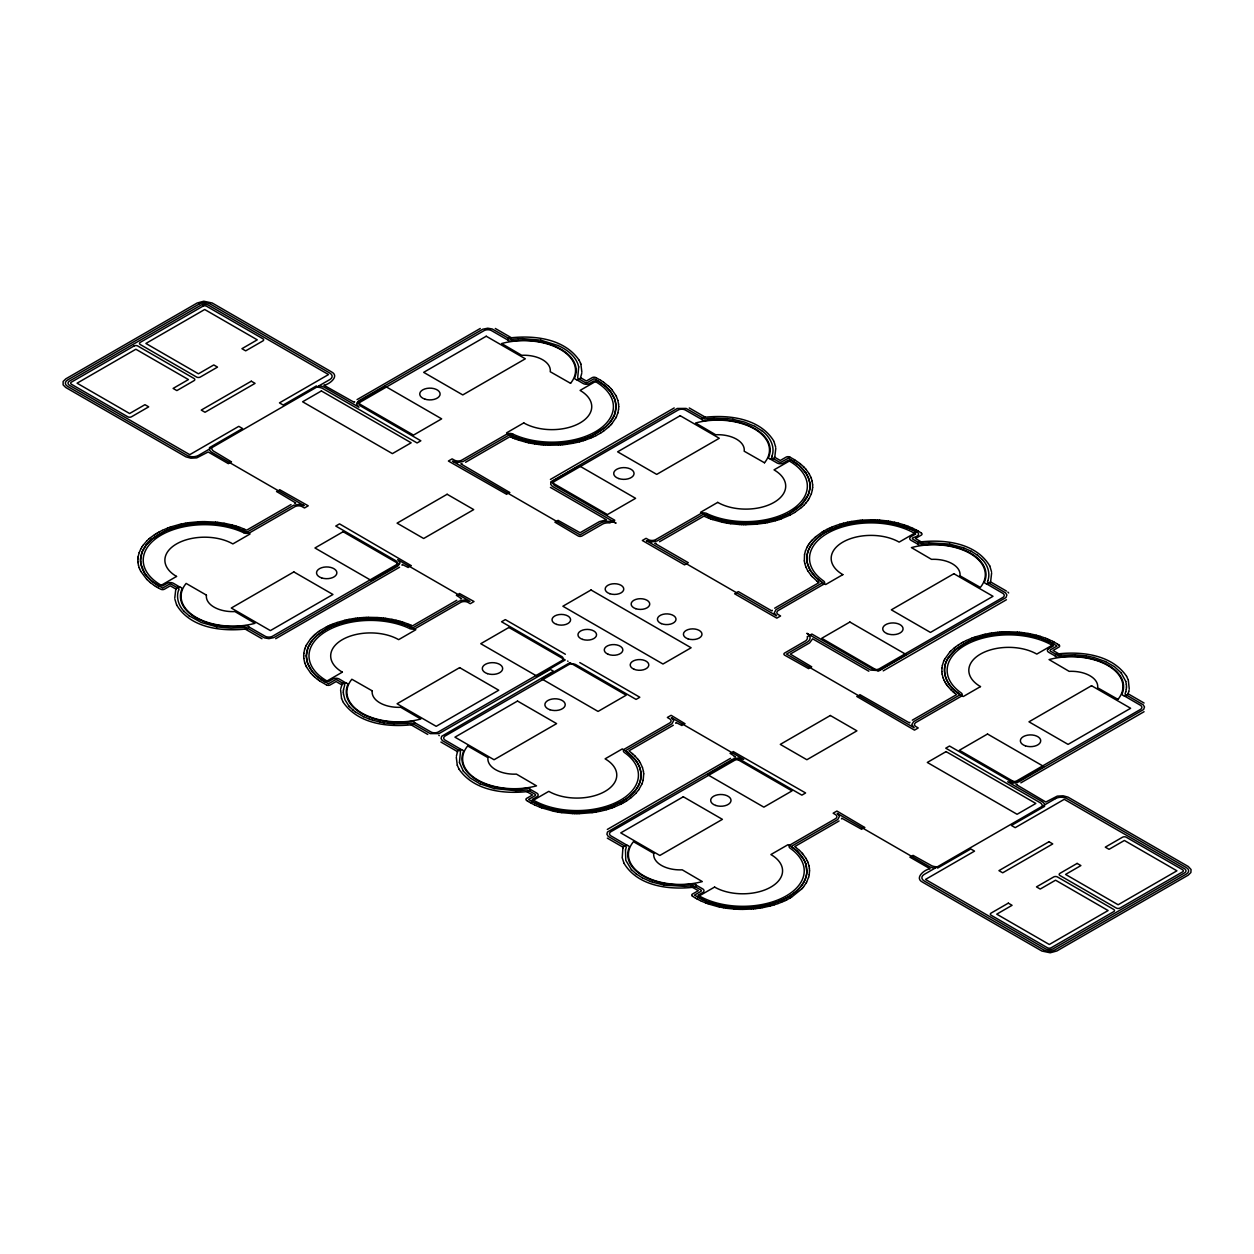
<?xml version="1.0" encoding="UTF-8"?>
<svg xmlns="http://www.w3.org/2000/svg" width="1254" height="1254" viewBox="0 0 1254 1254"><rect width="100%" height="100%" fill="white"/><g stroke="black" fill="none" stroke-linecap="round" stroke-linejoin="round"><path stroke-width="1.5" d="M137.924 558.955L137.924 561.4M140.589 558.971L140.589 561.384M303.687 655.858L303.829 653.412M306.337 655.889L308.014 647.487L312.058 640.622M616.075 406.672L614.397 415.058L610.353 421.94M618.724 406.704L618.583 409.149M812.639 487.351L812.639 484.906M806.855 872.016L805.664 863.598M809.535 870.84L809.222 874.555M343.377 690.97L343.345 692.537M1126.468 687.647L1126.484 686.079M343.377 690.97L343.533 689.418M456.284 757.197L457.271 765.222M581.872 372.187L580.884 364.162M1126.468 687.647L1126.311 689.198M137.94 558.876L138.034 557.685M140.589 558.955L142.219 551.776L146.263 544.894M812.639 487.43L812.357 489.875M806.855 872.032C806.071 883.804 796.384 892.597 786.603 897.833M941.973 667.849L941.864 671.58M340.602 689.794L341.527 698.4M1129.243 688.822L1128.318 680.217M138.05 557.622L138.206 556.431M303.844 653.334L304.565 649.65M618.583 409.227L617.846 412.911M804.519 554.629L804.331 560.867M941.989 667.786L942.397 665.341M343.533 689.402L344.693 685.013A1.771 1.019 0 0 0 344.223 684.073L337.326 680.091A1.771 1.019 0 0 0 334.834 680.091L328.376 683.822L317.168 676.486M1126.311 689.214L1125.763 691.8M456.425 756.021L457.412 752.039M581.746 373.363L580.304 378.473A2.869 1.662 0 0 1 576.84 379.711A2.869 1.662 0 0 1 574.708 377.705A52.433 30.268 0 0 0 511.35 341.135A2.869 1.662 0 0 1 507.901 339.897A2.869 1.662 0 0 1 510.049 337.906C534.188 335.1 564.316 338.549 579.129 360.212M340.774 688.618L342.107 684.088A2.869 1.662 0 0 1 345.571 682.85A2.869 1.662 0 0 1 347.719 684.856A52.433 30.268 0 0 0 411.061 721.426A2.869 1.662 0 0 1 414.51 722.665A2.869 1.662 0 0 1 412.362 724.655C388.176 727.477 358.174 723.981 343.282 702.35M1129.07 689.998L1128.71 691.691M138.222 556.368L139.163 552.685M640.543 779.925L640.966 772.683M643.192 780.098L643.71 773.859M812.341 489.938L811.401 493.621M804.519 554.55L805.476 550.882M809.222 874.634L808.658 877.063M625.48 849.883L625.777 860.275L631.405 869.602M640.543 779.941C638.443 788.891 631.373 795.726 623.771 800.413M643.177 780.16L642.017 783.813M942.412 665.278L943.572 661.626M625.48 849.867L626.232 847.563A1.771 1.019 0 0 0 625.746 846.622L608.206 836.371L606.889 834.271L607.469 832.013L732.43 759.375L738.089 758.043L743.7 759.391L671.407 717.649L673.712 720.486L671.972 723.809L626.483 750.111A1.771 1.019 0 0 0 626.373 751.491L636.201 760.912M622.83 848.895L622.235 857.517M1128.694 691.722L1127.738 694.528A2.869 1.662 0 0 1 1124.274 695.766A2.869 1.662 0 0 1 1122.126 693.76A52.433 30.268 0 0 0 1058.784 657.19A2.869 1.662 0 0 1 1055.335 655.952A2.869 1.662 0 0 1 1057.483 653.961C1081.622 651.155 1111.734 654.604 1126.562 676.267M1125.763 691.8L1125.151 693.603A1.771 1.019 0 0 0 1125.622 694.544L1143.178 704.795L1144.51 706.942L1143.617 709.513L1018.938 781.791L1013.279 783.123L1007.714 781.791L1041.792 801.463A10.612 6.129 0 0 1 1044.707 804.598L1044.754 804.817M175.685 590.07L174.761 598.095M774.878 456.237L775.803 448.211M990.723 580.853L991.648 572.827M304.597 649.588L304.957 648.412M617.83 412.974L616.466 416.61M808.642 877.126L806.683 881.985M178.617 590.07C175.858 597.484 178.726 605.87 184.072 611.341M771.947 456.237C775.583 446.487 769.548 436.126 761.586 430.577M987.791 580.853C990.55 573.439 987.697 565.052 982.337 559.582M623.019 848.3L623.646 846.638A2.869 1.662 0 0 1 627.094 845.4A2.869 1.662 0 0 1 629.242 847.39A52.433 30.268 0 0 0 692.6 883.976A2.869 1.662 0 0 1 696.048 885.199A2.869 1.662 0 0 1 693.901 887.205C669.338 890.042 637.831 886.437 623.975 863.222M178.617 590.07L178.899 589.302A1.771 1.019 0 0 0 178.429 588.345L171.532 584.38A1.771 1.019 0 0 0 169.039 584.38L162.581 588.11L151.373 580.759M771.947 456.237L771.665 457.005A1.771 1.019 0 0 0 772.15 457.961L779.032 461.927A1.771 1.019 0 0 0 781.524 461.927L788.155 458.274M987.791 580.853L987.509 581.621A1.771 1.019 0 0 0 987.995 582.577L1005.536 592.813L1006.868 594.976L1005.974 597.547L879.399 670.624L870.605 670.091L806.871 633.317A11.067 6.38 0 0 1 806.871 642.346L786.54 654.086L914.182 727.79L911.83 724.546L913.617 721.63L959.106 695.327A1.771 1.019 0 0 0 959.2 693.948L955.313 690.923M139.194 552.622L140.761 549.017M175.889 589.474L176.312 588.377A2.869 1.662 0 0 1 179.777 587.138A2.869 1.662 0 0 1 181.924 589.129A52.433 30.268 0 0 0 245.267 625.715A2.869 1.662 0 0 1 248.715 626.937A2.869 1.662 0 0 1 246.568 628.944C222.068 631.75 190.451 628.191 176.642 604.961M304.988 648.334L305.945 645.951M457.428 752.024L457.851 750.911A2.869 1.662 0 0 1 461.315 749.673A2.869 1.662 0 0 1 463.447 751.679A52.433 30.268 0 0 0 526.805 788.249A2.869 1.662 0 0 1 530.254 789.487A2.869 1.662 0 0 1 528.106 791.478C503.983 794.268 473.871 790.819 459.027 769.172M774.674 456.832L774.251 457.929A2.869 1.662 0 0 1 770.787 459.168A2.869 1.662 0 0 1 768.655 457.177A52.433 30.268 0 0 0 705.297 420.592A2.869 1.662 0 0 1 701.848 419.369A2.869 1.662 0 0 1 703.996 417.363C728.402 414.557 759.485 418.084 773.655 440.781M808.344 494.531L809.88 488.558L809.708 482.508M811.369 493.684L809.144 498.496M805.491 550.819L807.059 547.214M990.519 581.448L990.096 582.546A2.869 1.662 0 0 1 986.632 583.784A2.869 1.662 0 0 1 984.5 581.793A52.433 30.268 0 0 0 921.141 545.208A2.869 1.662 0 0 1 917.693 543.985A2.869 1.662 0 0 1 919.84 541.979C944.372 539.157 975.941 542.731 989.767 565.962M641.985 783.891L638.694 789.816M808.344 494.546L801.431 504.641L789.738 513.152M943.588 661.548L944.105 660.388M305.976 645.888L306.556 644.728M615.871 417.833L616.435 416.673M944.121 660.325L944.701 659.181M140.793 548.954L142.157 546.619M306.587 644.666L310.553 638.866M615.824 417.896L611.858 423.695M807.09 547.136L807.717 546.007M806.009 883.177L806.651 882.048M944.732 659.118L949.701 652.19M947.883 658.444C940.845 669.166 945.657 683.54 955.297 690.907M354.678 401.703L354.443 402.079A5.047 2.916 0 0 0 354.302 402.377L323.845 385.197C328.611 384.868 339.944 376.451 331.793 372.046L212.208 302.998L203.791 301.226L197.191 302.998L65.804 378.849L63.123 381.482L63.123 384.9L65.71 387.47L185.968 456.864L190.874 458.196L196.753 457.867L208.164 451.973L228.369 463.666A5.753 3.323 0 0 1 231.488 461.88L213.556 451.111A7.963 4.593 0 0 1 211.91 449.104L211.863 448.963A2.649 1.536 0 0 0 209.449 447.662L242.555 428.523L238.793 426.344L189.746 454.669L69.221 385.135A5.298 3.057 0 0 1 69.221 381.247L201.33 304.957A5.298 3.057 0 0 1 208.07 304.957L328.517 374.554L279.454 402.879L283.216 405.042L316.369 385.934A2.649 1.536 0 0 0 318.626 387.329L318.861 387.345A7.963 4.593 0 0 1 322.356 388.301L417.096 442.96L420.858 440.797L360.447 405.904A5.298 3.057 0 0 1 360.447 402.017L484.436 330.429A5.298 3.057 0 0 1 491.16 330.429L508.058 340.163M401.938 565.131L402.173 564.755A5.047 2.916 0 0 0 402.315 564.472L408.193 567.482A5.753 3.323 0 0 1 411.296 565.695L339.52 523.874L335.774 526.037L396.17 560.946A5.298 3.057 0 0 1 396.17 564.833L272.196 636.405A5.298 3.057 0 0 1 265.456 636.405L248.637 626.781M808.407 499.688L809.112 498.559M675.655 723.166L675.89 722.79A5.047 2.916 0 0 0 676.031 722.492L681.91 725.517A5.753 3.323 0 0 1 685.013 723.715L671.109 715.313L667.347 717.476L669.887 718.965A5.298 3.057 0 0 1 669.887 722.853L624.508 749.077A4.561 2.633 0 0 0 624.492 752.572A61.493 35.504 0 0 1 618.238 801.4A61.493 35.504 0 0 1 533.467 800.193L532.245 799.456L536.994 796.713A4.483 2.586 0 0 0 536.9 793.155L530.176 789.33M807.764 545.945L808.454 544.816M772.292 610.306L772.056 610.682A5.047 2.916 0 0 0 771.915 610.964L738.355 591.606L734.609 593.769L776.837 618.144L780.599 615.98L778.06 614.491A5.298 3.057 0 0 1 778.06 610.604L823.439 584.38M841.45 818.878L841.685 818.501A5.047 2.916 0 0 0 841.826 818.219L861.717 829.333A5.753 3.323 0 0 1 864.837 827.53L836.904 811.04L833.142 813.203L835.681 814.692A5.298 3.057 0 0 1 835.681 818.58L790.302 844.804M805.977 883.239L803.61 886.703M947.899 658.428L955.297 649.776M909.918 722.273L909.699 722.649A5.047 2.916 0 0 0 909.542 722.947L859.899 694.653A5.753 3.323 0 0 1 856.78 696.44L914.479 730.126L918.226 727.963L915.702 726.474A5.298 3.057 0 0 1 915.702 722.586L961.081 696.362A4.561 2.633 0 0 0 961.097 692.866A61.493 35.504 0 0 1 967.336 644.039A61.493 35.504 0 0 1 1052.122 645.246L1053.344 645.982L1048.673 648.679M142.204 546.556L142.956 545.443M807.607 500.863L808.375 499.75M808.501 544.753L809.253 543.64M143.003 545.38L146.812 540.929M807.56 500.926L805.805 503.152M809.3 543.578L810.131 542.48M638.647 789.879L635.888 793.249M146.279 544.879L151.358 539.612M312.074 640.606L317.152 635.323M610.353 421.955L605.274 427.238M439.276 735.628L438.837 735.393M567.607 661.046L568.031 661.297M810.178 542.418L811.056 541.336M802.685 887.848L803.563 886.766M310.6 638.803L312.607 636.64M610.87 424.808L611.811 423.758M805.758 503.215L803.751 505.378M811.119 541.289L812.059 540.223M801.682 888.961L802.623 887.895M610.808 424.871L608.676 427.003M812.106 540.16L815.429 536.978M635.841 793.312L631.279 797.528M949.748 652.143L950.751 651.092M801.635 889.023L791.54 897.159M146.875 540.866L149.116 538.781M312.669 636.577L313.735 635.559M803.689 505.44L801.447 507.525M950.814 651.03L954.31 647.91M313.798 635.496L314.911 634.493M608.613 427.065L603.597 431.11M149.195 538.718L150.37 537.747M151.373 539.596L165.638 530.803L184.072 525.112M314.973 634.446L317.466 632.439M317.168 635.308L326.636 628.865M605.259 427.253L592.625 435.295M801.384 507.588L794.66 512.463M815.492 536.916L822.201 532.025M955.313 649.76L969.577 640.966M150.433 537.684L154.43 534.768M631.217 797.591L627.204 800.491M954.372 647.848L955.611 646.892M317.528 632.392L318.814 631.452M955.673 646.845L958.369 644.948M603.519 431.157L600.713 433.006M318.892 631.405L320.225 630.496M154.508 534.721L155.904 533.843M550.396 479.451L674.213 407.942M320.303 630.448L326.401 626.922M625.746 801.431L627.141 800.554M958.448 644.885L961.363 643.098M155.982 533.781L157.424 532.934M600.635 433.053L596.011 435.64M794.581 512.525L789.957 515.096M822.279 531.978L823.721 531.116M520.708 790.553L526.508 789.989A1.771 1.019 0 0 1 528.153 790.271L535.035 794.237A1.771 1.019 0 0 1 535.035 795.679L528.608 799.394L531.586 801.275A64.142 37.04 0 0 0 622.313 801.275L623.755 800.413M624.226 802.341L625.668 801.478M790.02 898.068L791.462 897.206M357.061 399.618L480.266 328.47M291.022 504.563L246.662 530.176L243.652 528.843M465.595 462.287L509.97 436.674L511.209 437.238M399.571 567.231L275.692 638.709M456.817 600.274L412.456 625.887L411.202 625.323M659.541 541.744L703.917 516.131L708.714 518.184M774.658 608.206L819.034 582.593L818.031 581.872M531.586 801.275L548.797 791.352A39.814 22.98 0 0 0 605.102 791.352A39.814 22.98 0 0 0 605.102 758.842L622.313 748.904A64.142 37.04 0 0 1 622.313 801.275M673.288 725.251L628.912 750.864L632.455 753.638M607.312 829.443L730.533 758.309M883.208 670.874L1006.429 599.741M912.301 720.188L956.661 694.575L954.372 692.835M839.067 820.978L794.707 846.591L795.71 847.312M1020.85 782.857L1144.071 711.708M157.502 532.887L158.992 532.057M823.8 531.069L826.903 529.392M827.138 531.351C815.257 537.276 803.516 550.161 807.701 564.394M622.298 801.29L612.595 805.883M622.658 803.218L624.147 802.388M961.442 643.051L962.931 642.22M789.942 898.115L786.838 899.792M159.07 532.009L162.268 530.379M326.651 628.865L331.432 626.514M788.17 513.968L789.707 513.168M827.154 531.335L842.61 525.16M621.043 804.065L622.564 803.265M963.009 642.173L966.207 640.559M786.587 897.848L778.389 901.61M595.932 435.687L592.64 437.238M326.495 626.875L328.062 626.107M788.155 513.983L781.524 516.914M789.879 515.143L781.195 518.858M826.997 529.36L828.581 528.577M620.949 804.112L614.115 807.137M785.161 900.607L786.744 899.839M162.362 530.348L167.534 528.122M592.609 435.295L589.302 436.768M328.156 626.059L329.786 625.323M828.659 528.53L830.289 527.793M966.301 640.512L971.474 638.302M783.452 901.391L785.082 900.654M590.885 437.991L592.546 437.285M329.865 625.276L331.526 624.57M331.448 626.514L340.242 623.238M830.383 527.746L832.045 527.041M969.593 640.951L984.076 636.139M781.697 902.143L783.358 901.438M589.27 436.768L584.003 438.728M590.791 438.038L585.367 440.044M331.62 624.523L333.329 623.849M832.139 527.009L835.666 525.63M781.603 902.19L778.06 903.554M167.628 528.091L169.368 527.448M333.423 623.818L337.044 622.517M779.753 517.573L781.493 516.93M971.568 638.255L973.308 637.612M610.839 806.541L612.579 805.899M612.281 807.827L614.021 807.184M778.373 901.61L771.132 904.024M169.478 527.401L171.249 526.79M779.737 517.588L774.251 519.344M779.314 519.517L781.101 518.905M835.775 525.598L839.459 524.376M973.417 637.581L975.189 636.969M609.036 807.168L610.808 806.541M612.171 807.858L608.488 809.096M777.966 903.585L774.282 904.808M171.343 526.758L179.087 524.564M583.988 438.743L568.548 442.427M583.471 440.656L585.273 440.076M337.138 622.486L344.866 620.275M777.417 520.128L779.22 519.548M975.283 636.922L983.026 634.728M607.202 807.748L609.005 807.168M581.527 441.236L583.361 440.687M340.257 623.238L347.875 621.232M775.474 520.708L777.308 520.159M839.553 524.344L841.403 523.796M607.171 807.764L591.527 811.166L576.965 812.122M606.544 809.676L608.394 809.128M772.339 905.388L774.188 904.839M579.552 441.784L581.417 441.267M774.235 519.344L758.404 522.448M773.499 521.241L775.364 520.739M841.497 523.764L843.378 523.263M842.641 525.16L854.382 522.604M604.569 810.209L606.45 809.692M769.235 904.542L771.1 904.04M770.364 905.937L772.229 905.419M577.545 442.286L579.442 441.8M773.389 521.272L769.454 522.213M843.487 523.231L847.406 522.291M604.459 810.241L600.541 811.181M769.204 904.557L759.36 906.579M770.254 905.952L764.266 907.316M179.181 524.533L181.109 524.094M577.436 442.301L573.454 443.179M344.975 620.26L346.903 619.821M983.12 634.696L985.048 634.258M984.108 636.123L988.011 635.276M461.974 463.651L461.331 463.792A5.047 2.916 0 0 1 460.814 463.87L509.829 492.54A5.753 3.323 0 0 0 506.71 494.342L448.383 461.033L452.13 458.854L454.716 460.328A5.298 3.057 0 0 0 461.441 460.328L506.773 434.182A4.483 2.586 0 0 1 512.698 433.962M181.219 524.078L185.247 523.279M294.643 503.183L295.301 503.058A5.047 2.916 0 0 1 295.803 502.964L276.554 491.49A5.753 3.323 0 0 0 279.673 489.687L308.233 505.817L304.487 507.98L301.9 506.522A5.298 3.057 0 0 0 295.176 506.522L249.844 532.668A4.483 2.586 0 0 1 243.934 532.872M655.92 543.123L655.278 543.248A5.047 2.916 0 0 1 654.76 543.343L688.305 562.701L684.559 564.88L642.33 540.49L646.076 538.327L648.663 539.784A5.298 3.057 0 0 0 655.387 539.784L700.72 513.638A4.483 2.586 0 0 1 706.645 513.435M767.401 522.636L769.345 522.244M347.013 619.789L348.957 619.382M347.907 621.232L349.85 620.824M460.437 598.91L461.096 598.769A5.047 2.916 0 0 1 461.597 598.691L456.362 595.305A5.753 3.323 0 0 0 459.481 593.503L474.028 601.528L470.281 603.707L467.695 602.233A5.298 3.057 0 0 0 460.97 602.233L415.638 628.379A4.483 2.586 0 0 1 409.729 628.599M847.516 522.26L849.475 521.868M985.158 634.242L989.187 633.442M734.154 756.93L734.797 756.805A5.047 2.916 0 0 1 735.314 756.711L730.079 753.325A5.753 3.323 0 0 0 733.198 751.538L805.617 792.967L801.87 795.146L741.412 760.269A5.298 3.057 0 0 0 734.687 760.269L610.698 831.841A5.298 3.057 0 0 0 610.698 835.728L627.376 845.447M600.431 811.197L596.402 811.996M1017.229 784.22L1016.571 784.361A5.047 2.916 0 0 1 1016.069 784.44L1045.836 802.027L1057.247 796.133L1063.126 795.804L1068.032 797.136L1188.29 866.53L1191.065 869.539L1190.877 872.518L1188.196 875.151L1056.809 951.002L1050.209 952.774L1041.886 951.049L922.301 882.017C914.025 877.675 925.264 869.085 930.154 868.803L909.902 857.14A5.753 3.323 0 0 0 913.006 855.353L931.644 865.699A7.963 4.593 0 0 0 935.139 866.655L935.374 866.671A2.649 1.536 0 0 1 937.631 868.066L970.784 848.958L974.546 851.121L925.483 879.446L1045.93 949.043A5.298 3.057 0 0 0 1052.67 949.043L1184.779 872.753A5.298 3.057 0 0 0 1184.779 868.865L1064.254 799.331L1015.207 827.656L1011.445 825.477L1044.613 806.338A2.649 1.536 0 0 1 1042.137 805.037L1042.09 804.896A7.963 4.593 0 0 0 1040.444 802.889L945.767 748.183L949.513 746.02L1009.956 780.897A5.298 3.057 0 0 0 1016.696 780.897L1140.685 709.309A5.298 3.057 0 0 0 1140.685 705.422L1124.007 695.719M573.344 443.195L567.153 444.214M184.087 525.112L198.398 523.326L213.055 523.451M765.316 523.028L767.291 522.667M849.585 521.836L851.544 521.476M349.067 619.366L353.142 618.645M349.882 620.824L355.917 619.837M988.027 635.276L1010.724 633.333M762.181 907.708L764.156 907.347M185.357 523.263L187.348 522.934M765.206 523.043L756.805 524.172M851.654 521.46L857.908 520.551M989.296 633.427L991.287 633.098M596.293 812.012L592.17 812.639M760.081 908.053L762.071 907.724M568.517 442.443L560.319 443.383M187.457 522.918L189.479 522.62M854.413 522.589L862.611 521.648M353.252 618.63L355.258 618.347M991.397 633.082L993.419 632.8M759.328 906.595L751.13 907.535M759.971 908.068L755.833 908.633M1059.52 655.387L1059.081 655.45A1.771 1.019 0 0 1 1057.436 655.184L1050.554 651.202A1.771 1.019 0 0 1 1050.554 649.76L1057.012 646.029L1052.498 643.318M565.005 444.48L567.043 444.229M189.589 522.604L198.085 521.805M355.384 618.332L357.406 618.081M355.932 619.821L360.023 619.351M993.529 632.784L995.551 632.533M592.06 812.655L579.191 813.642M922.772 543.311L921.439 543.484A1.771 1.019 0 0 1 919.793 543.201L912.912 539.22A1.771 1.019 0 0 1 912.912 537.778C931.22 532.354 899.745 526.319 895.56 524.156M1059.536 655.387L1061.292 655.184M690.97 885.873L692.302 885.716A1.771 1.019 0 0 1 693.932 885.982L700.829 889.964A1.771 1.019 0 0 1 700.829 891.406L694.387 895.152L707.099 901.61M707.805 418.601L705.594 418.867A1.771 1.019 0 0 1 703.949 418.585L686.126 408.428L677.285 408.459L551.149 481.646L550.678 484.295L552.371 486.348L616.059 523.153A11.067 6.38 0 0 0 600.415 523.153L580.085 534.894L452.428 461.19L457.349 462.538L463.102 461.519L508.654 435.263A1.771 1.019 0 0 1 511.052 435.201L512.87 436.047M922.772 543.311L929.042 542.81M690.954 885.873L684.7 886.374M562.858 444.715L564.896 444.496M758.372 522.448L741.694 523.09L725.267 521.194M858.018 520.535L860.056 520.332M357.515 618.065L359.553 617.846M995.66 632.518L997.698 632.298M753.685 908.868L755.723 908.648M707.82 418.601L714.09 418.146M1061.307 655.184L1074.803 654.745M407.66 723.511L410.763 723.166A1.771 1.019 0 0 1 412.409 723.433L430.232 733.606L439.01 733.606L550.365 669.448L553.484 671.251L441.674 736.286L441.094 738.543L442.411 740.644L459.952 750.895A1.771 1.019 0 0 1 460.437 751.836L459.45 762.479M407.644 723.511L394.132 723.84M560.695 444.904L562.748 444.715M756.695 524.188L745.926 524.689M860.166 520.316L862.219 520.144M359.663 617.846L361.716 617.658M360.055 619.351L366.278 618.943M997.808 632.282L999.861 632.11M751.522 909.04L753.56 908.868M560.287 443.383L554.033 443.681M558.532 445.045L560.585 444.904M862.329 520.128L870.934 519.799M862.642 521.648L868.881 521.351M361.826 617.658L363.879 617.517M999.971 632.11L1002.024 631.969M751.099 907.535L736.474 907.677L722.132 905.89M751.397 909.056L742.807 909.385M518.341 338.768L511.648 339.395A1.771 1.019 0 0 1 510.002 339.113L492.258 328.987L487.759 328.203L482.774 329.222L358.926 400.7L356.591 403.976L358.926 407.221L324.817 387.517A10.612 6.129 0 0 0 319.378 385.84L319.018 385.809M520.692 790.553L516.209 790.757M518.357 338.768L522.855 338.627M558.406 445.045L549.801 445.217M198.21 521.789L200.264 521.695M364.005 617.517L366.058 617.407M1002.15 631.953L1004.203 631.859M929.042 542.81L949.607 544.079M684.684 886.374L664.134 885.12M714.106 418.146L727.602 418.601M200.389 521.695L202.458 521.633M366.184 617.407L368.253 617.344M366.309 618.943L372.579 618.88M1004.329 631.859L1006.398 631.797M516.193 790.757L494.076 788.531M554.002 443.681L541.493 443.211M202.568 521.633L204.637 521.617M868.912 521.351L891.61 523.294M368.362 617.344L376.984 617.517M1006.507 631.797L1008.577 631.781M577.012 813.658L579.082 813.642M522.871 338.627L540.678 340.147M871.06 519.799L873.129 519.83M743.747 524.674L745.817 524.689M204.763 521.617L215.516 522.119M1008.702 631.781L1017.292 632.11M576.934 812.122L570.68 811.949M574.818 813.642L576.887 813.658M740.612 909.354L742.681 909.385M547.606 445.154L549.675 445.201M873.239 519.83L875.308 519.877M741.553 524.611L743.622 524.674M1010.755 633.333L1016.994 633.631M372.61 618.88L391.091 620.824M572.639 813.58L574.708 813.642M738.434 909.307L740.503 909.354M1074.819 654.745L1086.372 655.905M545.427 445.045L547.496 445.139M875.417 519.893L877.486 519.987M739.374 524.517L741.443 524.611M572.529 813.58L561.839 812.655M736.255 909.197L738.308 909.291M394.117 723.84L387.862 723.339M543.264 444.904L545.318 445.045M877.596 519.987L879.665 520.128M739.264 524.501L730.753 523.702M377.093 617.517L379.147 617.658M570.648 811.949L558.343 810.539M734.076 909.056L736.129 909.197M541.101 444.715L543.154 444.904M879.775 520.144L886.108 520.802M213.086 523.467L221.284 524.407M1017.417 632.11L1019.455 632.282M1017.025 633.631L1025.223 634.571M379.272 617.658L381.31 617.846M934.982 868.191L934.622 868.16A10.612 6.129 0 0 1 929.183 866.483L837.202 813.376L839.506 816.213L837.766 819.536L792.277 845.839A1.771 1.019 0 0 0 792.167 847.218L797.215 851.247M733.966 909.04L727.633 908.382M541.462 443.195L537.37 442.74M538.954 444.496L540.991 444.715M215.641 522.134L217.679 522.338M1019.58 632.298L1021.618 632.518M381.435 617.846L383.473 618.065M727.618 418.601L732.9 419.306M387.847 723.323L384.335 722.853M536.806 444.229L538.828 444.48M217.788 522.354L224.027 523.263M1021.728 632.533L1023.75 632.784M383.583 618.081L385.605 618.332M537.339 442.725L529.345 441.33M534.69 443.932L536.696 444.214M886.217 520.818L888.224 521.115M728.637 523.388L730.643 523.686M1023.86 632.8L1027.966 633.427M385.715 618.347L391.906 619.366M559.723 812.357L561.729 812.639M725.502 908.068L727.524 908.366M383.473 722.712L384.32 722.853M534.58 443.9L530.505 443.195M888.349 521.131L890.34 521.46M726.536 523.043L728.527 523.373M1025.255 634.571L1036.995 637.126M221.315 524.407L233.056 526.962M557.607 812.012L559.597 812.341M723.401 907.724L725.392 908.053M732.916 419.306L744.578 422.096L754.845 426.344M1086.387 655.905L1094.021 657.519M216.801 626.843L231.034 628.207L244.969 627.439A1.771 1.019 0 0 1 246.615 627.721L264.437 637.878L268.873 638.647L273.842 637.612L397.722 566.134L400.042 562.905L397.722 559.645L469.984 601.356L464.372 600.008L459.325 601.042L413.757 627.298A1.771 1.019 0 0 1 411.359 627.361L411.202 627.266M383.458 722.712L380.025 722.085M949.623 544.079L963.527 547.794M216.785 626.843L201.392 622.548L188.978 615.73M664.118 885.105L652.535 882.205M890.45 521.476L894.478 522.26M726.427 523.028L722.398 522.244M1028.076 633.442L1030.051 633.819M224.137 523.279L226.112 523.639M558.312 810.539L550.49 808.83M557.497 811.996L553.469 811.197M723.292 907.708L719.263 906.924M540.693 340.147L558.14 345.54M528.451 442.772L530.395 443.179M891.625 523.31L895.528 524.156M725.235 521.194L719.404 519.861M1030.161 633.834L1036.149 635.198M226.222 523.67L232.209 525.034M392.016 619.382L395.998 620.26M391.123 620.824L402.55 623.818M722.116 905.874L716.285 904.557M380.009 722.069L372.579 720.172M576.574 379.664L583.298 383.599A4.483 2.586 0 0 0 589.458 383.552L594.13 380.855L595.399 381.561A61.493 35.504 0 0 1 597.484 430.498A61.493 35.504 0 0 1 512.917 434.103M770.348 459.089L777.245 463.071A4.483 2.586 0 0 0 783.405 463.008L788.076 460.312L789.346 461.033A61.493 35.504 0 0 1 791.431 509.97A61.493 35.504 0 0 1 706.864 513.576M894.588 522.291L896.5 522.73M527.385 440.875L529.313 441.33M526.414 442.301L528.342 442.74M722.288 522.213L712.523 519.548M986.365 583.737L1003.043 593.456A5.298 3.057 0 0 1 1003.043 597.343L879.054 668.915A5.298 3.057 0 0 1 872.329 668.915L811.871 634.038L807.215 636.734A8.402 4.844 0 0 1 805.538 640.919L784.659 653.005A2.649 1.536 0 0 0 784.659 655.168L808.611 668.633A5.753 3.323 0 0 1 811.714 666.83L790.286 654.086L809.567 642.91L812.639 638.819L868.818 671.219M180.043 587.186L173.413 583.298A4.483 2.586 0 0 0 167.158 583.298L162.487 585.994L161.217 585.273A61.493 35.504 0 0 1 159.133 536.336A61.493 35.504 0 0 1 243.715 532.731M345.838 682.897L339.207 679.01A4.483 2.586 0 0 0 332.953 679.01L328.282 681.706L327.012 681A61.493 35.504 0 0 1 324.927 632.047A61.493 35.504 0 0 1 409.494 628.458M461.582 749.72L444.904 740.017A5.298 3.057 0 0 1 444.904 736.129L568.893 664.542A5.298 3.057 0 0 1 575.617 664.542L636.076 699.418L639.822 697.255L579.787 662.582M553.359 811.181L541.728 807.858M717.225 906.454L719.153 906.893M494.06 788.531L480.016 783.844M896.61 522.746L898.507 523.231M527.37 440.875L521.695 439.323M526.304 442.286L518.576 440.076M396.107 620.275L398.004 620.761M717.131 906.438L709.388 904.228M1094.021 657.519L1105.573 661.595M898.616 523.263L904.353 524.956M719.388 519.861L704.999 514.673A1.771 1.019 0 0 0 702.601 514.72L657.049 540.991L651.281 541.994L646.406 540.678L776.539 615.808L774.235 612.971L775.975 609.648L821.464 583.361A1.771 1.019 0 0 0 821.574 581.966L815.445 576.903L810.256 570.288M1036.259 635.229L1038.124 635.747M232.319 525.065L234.184 525.567M398.114 620.777L399.979 621.294M550.459 808.83L546.728 807.764M716.253 904.542L707.115 901.61M1038.234 635.762L1040.068 636.311M1037.027 637.126L1040.695 638.27M234.294 525.598L236.128 526.147M233.087 526.962L245.58 531.633A1.771 1.019 0 0 0 247.963 531.586L293.53 505.315L299.283 504.312L304.189 505.644L212.208 452.537A10.612 6.129 0 0 1 209.293 449.402L209.246 449.183M400.089 621.326L401.923 621.874M372.563 720.172L369.444 719.138M521.68 439.323L512.886 436.047M1040.177 636.342L1045.695 638.255M236.238 526.178L238.041 526.758M402.032 621.906L403.835 622.486M544.894 807.168L546.697 807.748M652.519 882.205L650.215 881.39M904.447 524.987L906.219 525.598M518.466 440.044L514.861 438.743M710.642 518.905L712.413 519.517M1040.726 638.27L1052.482 643.302M238.15 526.79L239.922 527.401M403.945 622.517L407.55 623.818M402.581 623.834L407.848 625.793M544.863 807.168L531.602 801.29M707.522 903.585L709.294 904.197M369.428 719.122L363.566 716.692M906.328 525.63L908.068 526.288M708.808 518.216L710.548 518.858M240.016 527.448L243.558 528.812M539.878 807.184L541.618 807.827M705.673 902.896L707.413 903.554M963.527 547.794L971.364 551.321M650.215 881.39L642.377 877.863M908.162 526.319L911.611 527.746M1045.805 638.302L1047.498 638.976M513.058 438.038L514.767 438.712M407.644 623.849L409.353 624.523M539.784 807.137L534.612 804.927M705.579 902.864L702.13 901.438M1047.592 639.023L1049.253 639.728M511.303 437.285L512.964 437.991M409.447 624.57L411.108 625.276M407.863 625.793L409.525 626.514M911.705 527.793L913.335 528.53M1049.347 639.775L1052.639 641.327M409.556 626.514L411.171 627.266M700.406 900.654L702.036 901.391M558.155 345.54C567.216 349.709 576.479 356.606 578.705 366.889M789.879 457.114L789.644 457.005A2.649 1.536 0 0 0 786.211 457.067L780.286 460.484L774.549 457.177M595.932 377.642L595.697 377.532A2.649 1.536 0 0 0 592.264 377.595L586.339 381.012L580.602 377.705M1105.589 661.595L1114.508 666.752L1121.186 672.943M480 783.844L469.968 777.856L463.306 771.069M363.55 716.692L355.337 711.864M913.414 528.577L916.611 530.207M326.495 684.919L326.761 685.045A2.649 1.536 0 0 0 330.147 684.966L336.088 681.549L341.809 684.856M534.533 804.88L531.32 803.265M700.328 900.607L697.114 898.993M789.957 457.161L794.581 459.748M788.17 458.29L789.707 459.089M596.011 377.689L600.635 380.275M595.76 379.633L594.051 378.739L587.577 382.47A1.771 1.019 0 0 1 585.085 382.47L578.204 378.489A1.771 1.019 0 0 1 577.718 377.548L578.705 366.905M1052.717 641.374L1054.253 642.173M261.961 638.709L245.267 629.116M159.07 588.345L160.967 589.317A2.649 1.536 0 0 0 164.352 589.239L170.293 585.822L176.015 589.129M427.755 734.436L411.061 724.828M326.401 684.872L320.303 681.345M754.861 426.36L761.586 430.577M971.364 551.321L977.43 555.193M642.377 877.863L636.311 874.007M789.738 459.105L799.206 465.547L805.899 473.071M916.705 530.238L918.194 531.069M595.791 379.633L605.259 386.075M1054.348 642.22L1057.357 643.96M157.502 587.468L158.992 588.298M529.752 802.388L531.241 803.218M695.547 898.115L697.036 898.946M689.261 407.942L705.297 417.19M921.141 541.806L915.42 538.499L921.345 535.082A2.649 1.536 0 0 0 921.471 533.122L921.376 533.044M990.394 581.793L1006.429 591.057M960.015 575.821L980.346 587.405A51.759 29.877 0 0 0 970.157 553.5A51.759 29.877 0 0 0 911.423 547.606L931.503 559.347A26.475 15.283 0 0 1 959.984 575.821M495.314 328.47L511.366 337.734M1058.784 653.789L1053.062 650.481L1058.972 647.048A2.649 1.536 0 0 0 1059.113 645.089L1058.893 644.948M1128.036 693.76L1144.071 703.024M565.366 654.259L505.315 619.601L501.553 621.765L561.964 656.657A5.298 3.057 0 0 1 561.964 660.544L437.991 732.132A5.298 3.057 0 0 1 431.251 732.132L414.431 722.508M206.393 595.101L186.141 583.423A51.759 29.877 0 0 0 196.251 617.423A51.759 29.877 0 0 0 254.985 623.316L234.921 611.576A26.475 15.283 0 0 1 206.424 595.101M372.187 690.829L351.857 679.245A51.759 29.877 0 0 0 362.045 713.15A51.759 29.877 0 0 0 420.78 719.028L400.7 707.287A26.475 15.283 0 0 1 372.219 690.829M653.71 853.363L633.474 841.685A51.759 29.877 0 0 0 643.584 875.684A51.759 29.877 0 0 0 702.303 881.578L682.239 869.837A26.475 15.283 0 0 1 653.757 853.378M457.553 751.679L440.906 742.039M526.805 791.65L532.527 794.958L526.633 798.359A2.649 1.536 0 0 0 526.476 800.35L526.696 800.491M607.312 838.127L623.348 847.39M692.584 887.377L698.321 890.685L692.521 894.024A2.649 1.536 0 0 0 692.255 896.061L692.474 896.218M918.273 531.116L921.188 532.919M695.468 898.068L692.553 896.265M528.232 801.478L529.674 802.341M155.982 586.558L157.424 587.421M794.66 459.795L800.13 463.635M1057.436 644.007L1058.815 644.885M600.713 380.323L603.519 382.172M550.396 487.383L606.528 519.814L599.428 521.601L580.085 532.731L558.014 520.347A5.753 3.323 0 0 1 554.895 522.15L578.204 535.975A2.649 1.536 0 0 0 581.95 535.975L602.908 523.921A8.402 4.844 0 0 1 609.867 522.918L614.805 520.269L554.393 485.361A5.298 3.057 0 0 1 554.393 481.473L678.383 409.901A5.298 3.057 0 0 1 685.107 409.901L701.926 419.526M526.758 800.554L528.153 801.431M154.508 585.634L155.904 586.511M318.892 680.389L320.225 681.298M154.43 585.587L150.433 582.671M603.597 382.219L608.613 386.263M317.528 679.402L318.814 680.342M355.321 711.864L353.173 710.187M977.43 555.193L982.321 559.566M636.295 873.991L631.42 869.618M188.978 615.73L184.087 611.356M816.73 580.868L817.969 581.825M795.773 847.359L799.441 850.416M317.466 679.354L314.973 677.348M800.209 463.698L803.689 466.817M953.134 691.8L954.31 692.788M816.667 580.806L812.106 576.574M150.37 582.608L146.875 579.489M353.173 710.187L349.458 706.613M953.056 691.738L950.814 689.653M605.274 386.091L610.353 391.373M632.518 753.701L634.775 755.786M317.152 676.47L312.074 671.188M313.798 676.298L314.911 677.301M151.358 580.743L146.279 575.476M1007.855 592.076L1008.671 592.954M608.676 386.326L610.808 388.458M799.503 850.478L801.635 852.61M797.231 851.262L804.127 860.056M312.669 675.216L313.735 676.235M803.751 466.88L805.758 469.043M950.751 689.606L947.82 686.299M634.822 755.833L637.769 759.14M312.607 675.154L310.6 672.99M146.812 579.426L140.793 571.401M811.119 575.461L812.059 576.526M610.87 388.521L611.811 389.571M801.682 852.657L802.623 853.723M349.458 706.598L348.659 705.673M805.805 469.106L809.112 473.698M811.056 575.398L807.764 570.805M611.858 389.633L615.824 395.433M802.685 853.786L805.977 858.379M310.553 672.928L306.587 667.128M1121.186 672.959L1125.763 681.392M348.659 705.657L345.007 699.779L343.471 694.105M946.942 685.139L947.773 686.236M610.353 391.389L614.836 399.43L616.075 406.657M637.816 759.203L638.647 760.3M312.058 671.172L307.575 663.131L306.337 655.905M146.263 575.461L144.665 573.235M463.29 771.053L459.45 762.495M1055.413 656.108L1048.673 652.284A4.483 2.586 0 0 1 1048.548 648.71M917.771 544.142L911.031 540.317A4.483 2.586 0 0 1 910.906 536.728L915.702 534L914.479 533.263A61.493 35.504 0 0 0 829.709 532.072A61.493 35.504 0 0 0 823.47 580.9A4.561 2.633 0 0 1 823.517 584.427M946.143 683.963L946.895 685.076M638.694 760.363L639.446 761.476M636.217 760.927L639.415 766.68L640.951 772.668M695.97 885.042L702.695 888.882A4.483 2.586 0 0 1 702.836 892.456L698.023 895.184L699.262 895.92A61.493 35.504 0 0 0 784.032 897.127A61.493 35.504 0 0 0 790.271 848.3A4.561 2.633 0 0 1 790.224 844.757M945.406 682.772L946.096 683.9M805.914 473.087L808.344 477.711M639.493 761.539L640.183 762.667M144.665 573.219L140.856 563.814M944.732 681.565L945.359 682.709M809.144 473.761L810.915 477.335M810.256 570.272L807.717 564.41M807.717 570.742L805.961 567.169M806.009 858.441L807.247 860.793M640.23 762.73L642.456 767.542M1126.578 676.298L1128.098 679.621M579.144 360.243L580.461 363.002M459.011 769.141L457.287 765.253M342.969 701.77L341.543 698.431M944.121 680.358L944.701 681.502M615.871 395.496L616.435 396.656M804.127 860.072L805.648 863.583M305.976 665.905L306.556 667.065M140.761 571.338L139.649 568.971M989.782 565.993L991.506 571.652M773.937 441.377L775.662 447.035M623.959 863.191L622.329 858.112M176.626 604.93L174.902 599.271M944.105 680.295L943.133 677.897M616.466 396.719L617.83 400.355M807.278 860.871L807.78 862.031M305.945 665.843L304.988 663.46M580.477 363.033L580.868 364.13M810.946 477.398L811.369 478.573M808.344 477.727L809.708 482.492M805.93 567.09L804.77 563.438M807.811 862.094L808.971 865.746M139.194 567.733L139.633 568.908M943.102 677.834L942.162 674.15M811.401 478.636L812.09 481.066M642.471 767.605L643.427 771.288M304.597 662.206L304.957 663.382M139.163 567.67L138.473 565.24M1125.763 681.408L1126.374 684.512M617.846 400.418L618.583 404.101M304.565 662.143L303.844 658.46M812.106 481.128L812.639 484.828M804.754 563.375L804.347 560.93M808.971 865.809L809.394 868.254M138.457 565.178L138.05 562.732M942.146 674.088L941.879 671.642M643.427 771.351L643.71 773.796M140.856 563.798L140.589 561.4M1126.374 684.512L1126.484 686.079M343.471 694.105L343.345 692.537M809.41 868.332L809.535 870.778M618.583 404.18L618.724 406.625M303.829 658.381L303.687 655.936M137.94 561.478L138.034 562.67M570.554 383.316L550.24 371.733A26.475 15.283 0 0 0 521.711 355.29L501.647 343.533A51.759 29.877 0 0 1 560.366 349.411A51.759 29.877 0 0 1 570.554 383.316M467.679 745.958L467.601 746.067A51.759 29.877 0 0 0 477.79 779.972A51.759 29.877 0 0 0 536.508 785.85L516.444 774.126A26.475 15.283 0 0 1 487.963 757.651L467.679 745.958M764.501 462.789L744.186 451.205A26.475 15.283 0 0 0 715.658 434.746L695.594 422.99A51.759 29.877 0 0 1 754.312 428.884A51.759 29.877 0 0 1 764.501 462.789M1117.988 699.371L1097.658 687.788A26.475 15.283 0 0 0 1069.145 671.345L1049.065 659.588A51.759 29.877 0 0 1 1107.799 665.466A51.759 29.877 0 0 1 1117.988 699.371M199.072 304.079L67.685 379.931A7.963 4.593 0 0 0 67.685 386.436L187.175 455.421A7.963 4.593 0 0 0 198.445 455.421L329.818 379.57A7.963 4.593 0 0 0 329.818 373.065L210.327 304.079A7.963 4.593 0 0 0 199.072 304.079M134.006 345.979L71.431 382.109A2.649 1.536 0 0 0 71.431 384.273L127.751 416.783A2.649 1.536 0 0 0 131.498 416.783L148.709 406.845L144.947 404.681L129.617 413.522L77.074 383.191L135.871 349.239L188.429 379.57L173.099 388.426L176.861 390.59L194.056 380.652A2.649 1.536 0 0 0 194.056 378.489L137.752 345.979A2.649 1.536 0 0 0 134.006 345.979M202.819 306.242L140.26 342.373A2.649 1.536 0 0 0 140.26 344.536L196.565 377.046A2.649 1.536 0 0 0 200.311 377.046L217.522 367.108L213.776 364.945L198.445 373.802L145.887 343.455L204.7 309.503L257.258 339.834L241.928 348.69L245.674 350.854L262.885 340.931A2.649 1.536 0 0 0 262.885 338.752L206.581 306.242A2.649 1.536 0 0 0 202.819 306.242M251.302 381.2L201.251 410.089L205.013 412.268L255.064 383.363L251.302 381.2M321.385 390.95L302.606 401.782L392.392 453.619L411.155 442.787L321.385 390.95M385.354 386.342L357.202 402.597L413.507 435.107L441.659 418.852L385.354 386.342M486.238 336.229L423.664 372.344L462.773 394.932L525.332 358.801L486.238 336.229M176.548 576.432L159.336 586.37A64.142 37.04 0 0 1 159.336 533.985A64.142 37.04 0 0 1 250.063 533.985L232.852 543.923A39.814 22.98 0 0 0 176.548 543.923A39.814 22.98 0 0 0 176.548 576.432M523.764 422.911L506.569 432.849A64.142 37.04 0 0 0 597.28 432.849A64.142 37.04 0 0 0 597.28 380.479L580.085 390.417A39.814 22.98 0 0 1 580.085 422.911A39.814 22.98 0 0 1 523.764 422.911M343.126 531.727L314.958 547.982L371.278 580.492L399.43 564.237L343.126 531.727M293.844 571.918L231.285 608.033L270.394 630.605L332.953 594.49L293.844 571.918M447.129 494.264L397.079 523.153L423.664 538.499L473.714 509.61L447.129 494.264M579.301 465.814L551.149 482.069L607.453 514.579L635.606 498.324L579.301 465.814M680.185 415.701L617.611 451.816L656.72 474.388L719.279 438.273L680.185 415.701M342.342 672.144L325.131 682.082A64.142 37.04 0 0 1 325.131 629.712A64.142 37.04 0 0 1 415.842 629.712L398.647 639.65A39.814 22.98 0 0 0 342.342 639.65A39.814 22.98 0 0 0 342.342 672.144M717.711 502.384L700.516 512.322A64.142 37.04 0 0 0 791.227 512.322A64.142 37.04 0 0 0 791.227 459.936L774.031 469.874A39.814 22.98 0 0 1 774.031 502.384A39.814 22.98 0 0 1 717.711 502.384M508.905 627.455L480.752 643.71L537.073 676.219L565.225 659.965L508.905 627.455M591.026 589.976L562.874 606.231L662.974 664.024L691.126 647.769L591.026 589.976M459.638 667.63L397.079 703.76L436.188 726.332L498.747 690.217L459.638 667.63M569.912 662.676L541.759 678.916L598.064 711.426L626.216 695.171L569.912 662.676M517.51 701.049L454.951 737.164L494.06 759.736L556.619 723.621L517.51 701.049M842.845 574.63L825.634 584.552A64.142 37.04 0 0 1 825.634 532.182A64.142 37.04 0 0 1 916.361 532.182L899.149 542.12A39.814 22.98 0 0 0 842.845 542.12A39.814 22.98 0 0 0 842.845 574.63M849.883 622.031L821.731 638.286L878.035 670.937L906.187 654.541L849.883 622.031M953.886 573.721L891.328 609.836L930.437 632.424L992.996 596.293L953.886 573.721M735.706 758.388L707.554 774.643L763.858 807.153L792.011 790.898L735.706 758.388M683.305 796.76L620.746 832.891L659.839 855.463L722.414 819.348L683.305 796.76M830.336 715.501L780.286 744.39L806.871 759.736L856.921 730.847L830.336 715.501M980.487 686.596L963.276 696.534A64.142 37.04 0 0 1 963.276 644.164A64.142 37.04 0 0 1 1054.003 644.164L1036.792 654.086A39.814 22.98 0 0 0 980.487 654.086A39.814 22.98 0 0 0 980.487 686.596M946.08 751.616L927.302 762.448L1017.088 814.285L1035.851 803.453L946.08 751.616M714.592 887.064L697.381 897.002A64.142 37.04 0 0 0 788.108 897.002A64.142 37.04 0 0 0 788.108 844.632L770.896 854.554A39.814 22.98 0 0 1 770.896 887.064A39.814 22.98 0 0 1 714.592 887.064M987.525 734.013L959.373 750.268L1015.677 782.762L1043.83 766.523L987.525 734.013M1091.529 685.703L1028.97 721.818L1068.079 744.39L1130.638 708.275L1091.529 685.703M1055.554 798.579L924.182 874.43A7.963 4.593 0 0 0 924.182 880.935L1043.673 949.921A7.963 4.593 0 0 0 1054.928 949.921L1186.315 874.069A7.963 4.593 0 0 0 1186.315 867.564L1066.825 798.579A7.963 4.593 0 0 0 1055.554 798.579M1048.987 841.732L998.936 870.637L1002.698 872.8L1052.749 843.911L1048.987 841.732M1008.326 903.146L991.115 913.069A2.649 1.536 0 0 0 991.115 915.248L1047.419 947.758A2.649 1.536 0 0 0 1051.181 947.758L1113.74 911.627A2.649 1.536 0 0 0 1113.74 909.463L1057.436 876.954A2.649 1.536 0 0 0 1053.689 876.954L1036.478 886.891L1040.224 889.055L1055.554 880.198L1108.113 910.545L1049.3 944.497L996.742 914.166L1012.072 905.31L1008.326 903.146M1077.139 863.41L1059.944 873.348A2.649 1.536 0 0 0 1059.944 875.511L1116.248 908.021A2.649 1.536 0 0 0 1119.994 908.021L1182.569 871.891A2.649 1.536 0 0 0 1182.569 869.727L1126.249 837.217A2.649 1.536 0 0 0 1122.502 837.217L1105.291 847.155L1109.053 849.319L1124.383 840.478L1176.926 870.809L1118.129 904.761L1065.571 874.43L1080.901 865.573L1077.139 863.41M688.054 638.866A9.295 5.361 0 0 0 701.989 634.226A9.295 5.361 0 0 0 688.054 629.586A9.295 5.361 0 0 0 688.054 638.866M634.101 669.291A9.295 5.361 0 0 0 648.757 665.451A9.295 5.361 0 0 0 635.684 660.043A9.295 5.361 0 0 0 634.101 669.291M661.313 623.599A9.295 5.361 0 0 0 675.969 619.758A9.295 5.361 0 0 0 662.896 614.35A9.295 5.361 0 0 0 661.313 623.599M608.143 654.29A9.295 5.361 0 0 0 622.799 650.465A9.295 5.361 0 0 0 609.71 645.058A9.295 5.361 0 0 0 608.143 654.29M635.809 608.707A9.295 5.361 0 0 0 649.744 604.067A9.295 5.361 0 0 0 635.809 599.412A9.295 5.361 0 0 0 635.809 608.707M582.624 639.415A9.295 5.361 0 0 0 596.559 634.759A9.295 5.361 0 0 0 582.624 630.119A9.295 5.361 0 0 0 582.624 639.415M609.836 593.722A9.295 5.361 0 0 0 623.771 589.067A9.295 5.361 0 0 0 609.836 584.427A9.295 5.361 0 0 0 609.836 593.722M556.666 624.414A9.295 5.361 0 0 0 570.601 619.774A9.295 5.361 0 0 0 556.666 615.134A9.295 5.361 0 0 0 556.666 624.414M549.957 709.748A10.173 5.878 0 0 0 565.225 704.654A10.173 5.878 0 0 0 549.957 699.575A10.173 5.878 0 0 0 549.957 709.748M715.752 805.46A10.173 5.878 0 0 0 731.019 800.381A10.173 5.878 0 0 0 715.752 795.287A10.173 5.878 0 0 0 715.752 805.46M886.97 633.583A10.173 5.878 0 0 0 903.021 629.383A10.173 5.878 0 0 0 888.694 623.457A10.173 5.878 0 0 0 886.97 633.583M1025.443 745.864A10.173 5.878 0 0 0 1040.71 740.785A10.173 5.878 0 0 0 1025.443 735.69A10.173 5.878 0 0 0 1025.443 745.864M487.398 673.633A10.173 5.878 0 0 0 502.666 668.539A10.173 5.878 0 0 0 487.398 663.444A10.173 5.878 0 0 0 487.398 673.633M321.604 577.906A10.173 5.878 0 0 0 336.871 572.812A10.173 5.878 0 0 0 321.604 567.733A10.173 5.878 0 0 0 321.604 577.906M618.786 478.573A10.173 5.878 0 0 0 634.054 473.495A10.173 5.878 0 0 0 618.786 468.4A10.173 5.878 0 0 0 618.786 478.573M424.84 399.117A10.173 5.878 0 0 0 440.107 394.022A10.173 5.878 0 0 0 424.84 388.928A10.173 5.878 0 0 0 424.84 399.117"/></g></svg>
